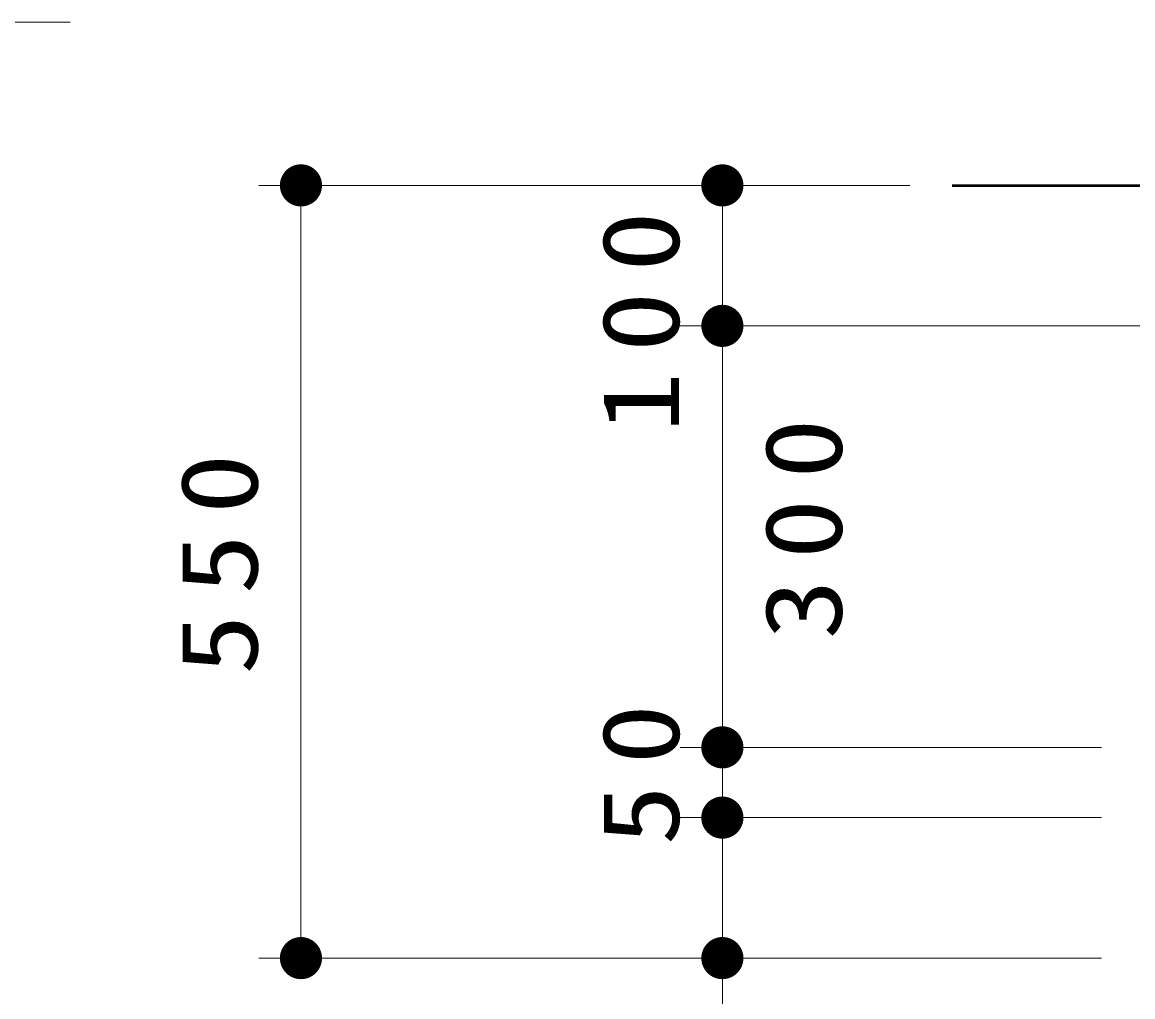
# Model space of a CAD drawing. Units: millimetres on the paper, scale 1:30. Extents: x -385 to 0, y -12 to 267.
# Drawn here: x -133.89 to -107.53, y 56.43 to 79.56 of the extents above; entities that cross this region are included whole.
import ezdxf

# ---------------------------------------------------------------- set-up
doc = ezdxf.new("R2010")
doc.units = ezdxf.units.MM
doc.layers.add('LY_1', color=7, linetype='Continuous', lineweight=25)
doc.styles.add('ＭＳ ゴシック', font='')
doc.styles.get('ＭＳ ゴシック').set_extended_font_data('MS Gothic')

# ---------------------------------------------------------------- blocks, each defined once
blk = doc.blocks.new('filled_dot')
at = {"color": 0, "linetype": 'Continuous', "lineweight": -2, "const_width": 1.25}
blk.add_lwpolyline([(-0.625, 0, 1), (0.625, 0, 1)], format="xyb", close=True, dxfattribs=at)

msp = doc.modelspace()

# ---------------------------------------------------------------- linework, layer by layer
at = {"layer": 'LY_1', "lineweight": 13}
for p, q in [((-160.103, 79.556), (-132.744, 79.556)), ((-112.82, 75.685), (-128.271, 75.685)), ((-127.271, 57.352), (-127.271, 75.685)), ((-117.271, 72.352), (-117.271, 75.685)), ((-106.604, 72.352), (-118.271, 72.352)), ((-117.271, 62.352), (-117.271, 72.352)), ((-108.271, 62.352), (-118.271, 62.352)), ((-117.271, 60.685), (-117.271, 62.352)), ((-108.271, 60.685), (-118.271, 60.685)), ((-117.271, 50.978), (-117.271, 60.685)), ((-108.271, 57.352), (-128.271, 57.352))]:
    msp.add_line(p, q, dxfattribs=at)
at = {"layer": 'LY_1', "lineweight": 50}
msp.add_line((-111.82, 75.685), (-102.104, 75.685), dxfattribs=at)

# ---------------------------------------------------------------- block references
at = {"layer": 'LY_1', "lineweight": 13, "xscale": 0.4, "yscale": 0.4}
for p, rotation in [((-127.271, 75.685), 270), ((-117.271, 75.685), 270), ((-117.271, 72.352), 270), ((-117.271, 72.352), 90), ((-117.271, 62.352), 270), ((-117.271, 62.352), 90), ((-117.271, 60.685), 270), ((-117.271, 60.685), 90), ((-127.271, 57.352), 90), ((-117.271, 57.352), 90)]:
    msp.add_blockref('filled_dot', p, dxfattribs=dict(at, rotation=rotation))

# ---------------------------------------------------------------- texts
at = {"layer": 'LY_1', "char_height": 1.833, "rotation": 90, "style": 'ＭＳ ゴシック'}
for s, insert, attachment_point in [('\\T1.33;\\W1.15;100', (-118.271, 72.682), 8), ('\\T1.33;\\W1.15;300', (-116.271, 67.769), 2), ('\\T1.33;\\W1.15;550', (-128.271, 66.934), 8), ('\\T1.34;\\W1.15;50', (-118.271, 61.946), 8)]:
    msp.add_mtext(s, dxfattribs=dict(at, insert=insert, attachment_point=attachment_point))

doc.saveas('drawing.dxf')
